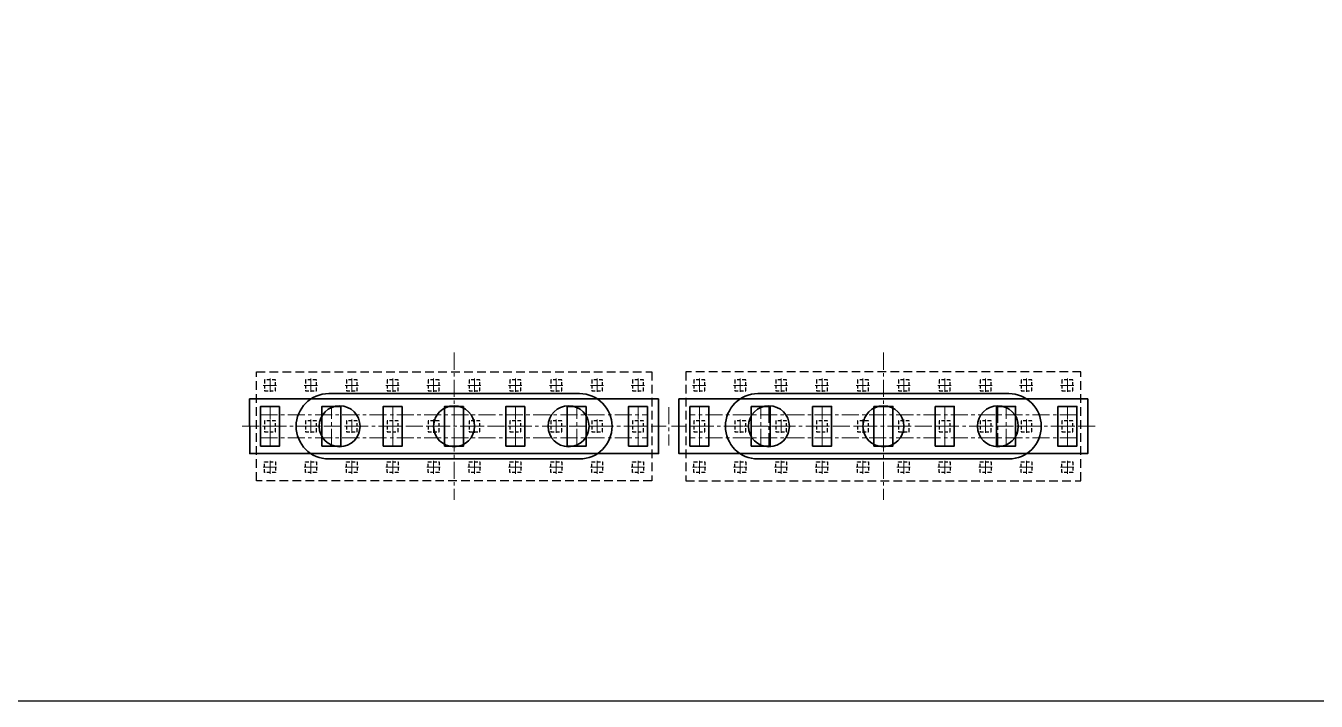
# Model space of a CAD drawing. Header units: millimetres. Extents: x 265754 to 14267433, y -6145605 to 2433772.
# Drawn here: x 7211246 to 7258589, y -10235 to 14527 of the extents above; entities that cross this region are included whole.
import ezdxf

# ---------------------------------------------------------------- set-up
doc = ezdxf.new("R2010")
doc.units = ezdxf.units.MM
doc.linetypes.add('невидимая', pattern=[9.525, 6.35, -3.175])
doc.linetypes.add('осевая', pattern=[2, 1.25, -0.25, 0.25, -0.25])
doc.layers.add('1-Бетон', color=106, linetype='Continuous', lineweight=35)
doc.layers.add('ИС_Ось', color=3, linetype='осевая', lineweight=18)
doc.layers.add('ИС_Невидимая', color=4, linetype='невидимая')

# ---------------------------------------------------------------- blocks, each defined once
blk = doc.blocks.new('*U1279')
at = {"layer": '1-Бетон'}
blk.add_circle((0, 0), 750, dxfattribs=at)
blk = doc.blocks.new('*U1280')
at = {"layer": '1-Бетон', "color": 0, "linetype": 'ByBlock', "lineweight": -2, "transparency": 16777216}
for p in [(0, 0), (4200, 0), (8400, 0)]:
    blk.add_blockref('*U1279', p, dxfattribs=at)
blk = doc.blocks.new('*U1267')
at = {"layer": '1-Бетон', "color": 5}
blk.add_lwpolyline([(350, 725), (350, -725), (-350, -725), (-350, 725), (350, 725)], dxfattribs=at)
blk = doc.blocks.new('*U1273')
at = {"color": 0, "linetype": 'ByBlock', "lineweight": -2, "transparency": 16777216}
for p in [(0, 0), (2250, 0), (4500, 0), (6750, 0), (9000, 0), (11250, 0), (13500, 0)]:
    blk.add_blockref('*U1267', p, dxfattribs=at)
blk = doc.blocks.new('*U1274')
at = {"layer": 'ИС_Ось', "ltscale": 500}
blk.add_line((0, -725), (0, 725), dxfattribs=at)
blk = doc.blocks.new('*U1275')
at = {"layer": '1-Бетон', "color": 0, "linetype": 'ByBlock', "lineweight": -2, "transparency": 16777216}
for p in [(0, 0), (2250, 0), (4500, 0), (6750, 0), (9000, 0), (11250, 0), (13500, 0)]:
    blk.add_blockref('*U1274', p, dxfattribs=at)
blk = doc.blocks.new('*U1276')
at = {"layer": 'ИС_Ось', "ltscale": 500}
blk.add_lwpolyline([(0, 500), (0, -1000)], dxfattribs=at)
blk = doc.blocks.new('*U1277')
at = {"color": 0, "linetype": 'ByBlock', "lineweight": -2, "transparency": 16777216}
for p in [(0, 0), (4200, 0), (8400, 0)]:
    blk.add_blockref('*U1276', p, dxfattribs=at)
blk = doc.blocks.new('*U1270')
at = {"layer": '1-Бетон'}
blk.add_circle((0, 0), 750, dxfattribs=at)
blk = doc.blocks.new('*U1271')
at = {"layer": '1-Бетон', "color": 0, "linetype": 'ByBlock', "lineweight": -2, "transparency": 16777216}
for p in [(0, 0), (4200, 0), (8400, 0)]:
    blk.add_blockref('*U1270', p, dxfattribs=at)
blk = doc.blocks.new('*U1272')
at = {"layer": '1-Бетон', "color": 5}
blk.add_lwpolyline([(350, 725), (350, -725), (-350, -725), (-350, 725), (350, 725)], dxfattribs=at)
blk = doc.blocks.new('*U1278')
at = {"color": 0, "linetype": 'ByBlock', "lineweight": -2, "transparency": 16777216}
for p in [(0, 0), (2250, 0), (4500, 0), (6750, 0), (9000, 0), (11250, 0), (13500, 0)]:
    blk.add_blockref('*U1272', p, dxfattribs=at)
blk = doc.blocks.new('*U1268')
at = {"layer": 'ИС_Ось', "ltscale": 500}
blk.add_line((0, -725), (0, 725), dxfattribs=at)
blk = doc.blocks.new('*U1269')
at = {"layer": '1-Бетон', "color": 0, "linetype": 'ByBlock', "lineweight": -2, "transparency": 16777216}
for p in [(0, 0), (2250, 0), (4500, 0), (6750, 0), (9000, 0), (11250, 0), (13500, 0)]:
    blk.add_blockref('*U1268', p, dxfattribs=at)
blk = doc.blocks.new('Оп план3')
at = {"layer": '1-Бетон', "color": 3}
for points in [[(-15376, 1001), (-376, 1000), (-375, -1000), (-15375, -999)], [(15375, 1001), (375, 1001), (375, -999), (15375, -999)]]:
    blk.add_lwpolyline(points, close=True, dxfattribs=at)
at = {"layer": '1-Бетон', "elevation": -5778}
for points in [[(-12475, 1200), (-3275, 1200, -0.995848), (-3275, -1200), (-12475, -1200, -0.995848)], [(12474, 1200), (3274, 1200, 0.995848), (3274, -1200), (12474, -1200, 0.995848)]]:
    blk.add_lwpolyline(points, format="xyb", close=True, dxfattribs=at)
at = {"layer": 'ИС_Невидимая', "ltscale": 50}
for points in [[(-15125, 2000), (-625, 2000), (-626, -2000), (-15126, -2000), (-15125, 2000)], [(15125, 2000), (625, 2000), (624, -2000), (15124, -2000), (15125, 2000)]]:
    blk.add_lwpolyline(points, dxfattribs=at)
at = {"layer": 'ИС_Невидимая', "ltscale": 20}
for points in [[(-14826, 1700), (-14826, 1300), (-14426, 1300), (-14426, 1700), (-14826, 1700)], [(-13326, 1700), (-13326, 1300), (-12926, 1300), (-12926, 1700), (-13326, 1700)], [(-11826, 1700), (-11826, 1300), (-11426, 1300), (-11426, 1700), (-11826, 1700)], [(-10326, 1700), (-10326, 1300), (-9926, 1300), (-9926, 1700), (-10326, 1700)], [(-8826, 1700), (-8826, 1300), (-8426, 1300), (-8426, 1700), (-8826, 1700)], [(-7326, 1700), (-7326, 1300), (-6926, 1300), (-6926, 1700), (-7326, 1700)], [(-5826, 1700), (-5826, 1300), (-5426, 1300), (-5426, 1700), (-5826, 1700)], [(-4326, 1700), (-4326, 1300), (-3926, 1300), (-3926, 1700), (-4326, 1700)], [(-2826, 1700), (-2826, 1300), (-2426, 1300), (-2426, 1700), (-2826, 1700)], [(-1326, 1700), (-1326, 1300), (-926, 1300), (-926, 1700), (-1326, 1700)], [(924, 1700), (924, 1300), (1324, 1300), (1324, 1700), (924, 1700)], [(2424, 1700), (2424, 1300), (2824, 1300), (2824, 1700), (2424, 1700)], [(3924, 1700), (3924, 1300), (4324, 1300), (4324, 1700), (3924, 1700)], [(5424, 1700), (5424, 1300), (5824, 1300), (5824, 1700), (5424, 1700)], [(6924, 1700), (6924, 1300), (7324, 1300), (7324, 1700), (6924, 1700)], [(8424, 1700), (8424, 1300), (8824, 1300), (8824, 1700), (8424, 1700)], [(9924, 1700), (9924, 1300), (10324, 1300), (10324, 1700), (9924, 1700)], [(11424, 1700), (11424, 1300), (11824, 1300), (11824, 1700), (11424, 1700)], [(12924, 1700), (12924, 1300), (13324, 1300), (13324, 1700), (12924, 1700)], [(14424, 1700), (14424, 1300), (14824, 1300), (14824, 1700), (14424, 1700)], [(-14826, 200), (-14826, -200), (-14426, -200), (-14426, 200), (-14826, 200)], [(-13326, 200), (-13326, -200), (-12926, -200), (-12926, 200), (-13326, 200)], [(-11826, 200), (-11826, -200), (-11426, -200), (-11426, 200), (-11826, 200)], [(-10326, 200), (-10326, -200), (-9926, -200), (-9926, 200), (-10326, 200)], [(-8826, 200), (-8826, -200), (-8426, -200), (-8426, 200), (-8826, 200)], [(-7326, 200), (-7326, -200), (-6926, -200), (-6926, 200), (-7326, 200)], [(-5826, 200), (-5826, -200), (-5426, -200), (-5426, 200), (-5826, 200)], [(-4326, 200), (-4326, -200), (-3926, -200), (-3926, 200), (-4326, 200)], [(-2826, 200), (-2826, -200), (-2426, -200), (-2426, 200), (-2826, 200)], [(-1326, 200), (-1326, -200), (-926, -200), (-926, 200), (-1326, 200)], [(924, 200), (924, -200), (1324, -200), (1324, 200), (924, 200)], [(2424, 200), (2424, -200), (2824, -200), (2824, 200), (2424, 200)], [(3924, 200), (3924, -200), (4324, -200), (4324, 200), (3924, 200)], [(5424, 200), (5424, -200), (5824, -200), (5824, 200), (5424, 200)], [(6924, 200), (6924, -200), (7324, -200), (7324, 200), (6924, 200)], [(8424, 200), (8424, -200), (8824, -200), (8824, 200), (8424, 200)], [(9924, 200), (9924, -200), (10324, -200), (10324, 200), (9924, 200)], [(11424, 200), (11424, -200), (11824, -200), (11824, 200), (11424, 200)], [(12924, 200), (12924, -200), (13324, -200), (13324, 200), (12924, 200)], [(14424, 200), (14424, -200), (14824, -200), (14824, 200), (14424, 200)], [(-14826, -1700), (-14826, -1300), (-14426, -1300), (-14426, -1700), (-14826, -1700)], [(-13326, -1700), (-13326, -1300), (-12926, -1300), (-12926, -1700), (-13326, -1700)], [(-11826, -1700), (-11826, -1300), (-11426, -1300), (-11426, -1700), (-11826, -1700)], [(-10326, -1700), (-10326, -1300), (-9926, -1300), (-9926, -1700), (-10326, -1700)], [(-8826, -1700), (-8826, -1300), (-8426, -1300), (-8426, -1700), (-8826, -1700)], [(-7326, -1700), (-7326, -1300), (-6926, -1300), (-6926, -1700), (-7326, -1700)], [(-5826, -1700), (-5826, -1300), (-5426, -1300), (-5426, -1700), (-5826, -1700)], [(-4326, -1700), (-4326, -1300), (-3926, -1300), (-3926, -1700), (-4326, -1700)], [(-2826, -1700), (-2826, -1300), (-2426, -1300), (-2426, -1700), (-2826, -1700)], [(-1326, -1700), (-1326, -1300), (-926, -1300), (-926, -1700), (-1326, -1700)], [(924, -1700), (924, -1300), (1324, -1300), (1324, -1700), (924, -1700)], [(2424, -1699), (2424, -1299), (2824, -1299), (2824, -1699), (2424, -1699)], [(3924, -1700), (3924, -1300), (4324, -1300), (4324, -1700), (3924, -1700)], [(5424, -1700), (5424, -1300), (5824, -1300), (5824, -1700), (5424, -1700)], [(6924, -1700), (6924, -1300), (7324, -1300), (7324, -1700), (6924, -1700)], [(8424, -1700), (8424, -1300), (8824, -1300), (8824, -1700), (8424, -1700)], [(9924, -1700), (9924, -1300), (10324, -1300), (10324, -1700), (9924, -1700)], [(11424, -1700), (11424, -1300), (11824, -1300), (11824, -1700), (11424, -1700)], [(12924, -1700), (12924, -1300), (13324, -1300), (13324, -1700), (12924, -1700)], [(14424, -1700), (14424, -1300), (14824, -1300), (14824, -1700), (14424, -1700)]]:
    blk.add_lwpolyline(points, dxfattribs=at)
at = {"layer": 'ИС_Ось', "color": 1, "ltscale": 500}
blk.add_line((0, 700), (0, -700), dxfattribs=at)
for points in [[(-7875, 2700), (-7875, -2700)], [(7875, 2700), (7875, -2700)], [(-15649, 0), (-99, 0)], [(15649, 0), (99, 0)]]:
    blk.add_lwpolyline(points, dxfattribs=at)
at = {"layer": 'ИС_Ось', "ltscale": 50}
for points in [[(-14876, 1500), (-14376, 1500)], [(-14626, 1750), (-14626, 1250)], [(-13376, 1500), (-12876, 1500)], [(-13126, 1750), (-13126, 1250)], [(-11876, 1500), (-11376, 1500)], [(-11626, 1750), (-11626, 1250)], [(-10376, 1500), (-9876, 1500)], [(-10126, 1750), (-10126, 1250)], [(-8876, 1500), (-8376, 1500)], [(-8626, 1750), (-8626, 1250)], [(-7376, 1500), (-6876, 1500)], [(-7126, 1750), (-7126, 1250)], [(-5876, 1500), (-5376, 1500)], [(-5626, 1750), (-5626, 1250)], [(-4376, 1500), (-3876, 1500)], [(-4126, 1750), (-4126, 1250)], [(-2876, 1500), (-2376, 1500)], [(-2626, 1750), (-2626, 1250)], [(-1376, 1500), (-876, 1500)], [(-1126, 1750), (-1126, 1250)], [(874, 1500), (1374, 1500)], [(1124, 1750), (1124, 1250)], [(2374, 1500), (2874, 1500)], [(2624, 1750), (2624, 1250)], [(3874, 1500), (4374, 1500)], [(4124, 1750), (4124, 1250)], [(5374, 1500), (5874, 1500)], [(5624, 1750), (5624, 1250)], [(6874, 1500), (7374, 1500)], [(7124, 1750), (7124, 1250)], [(8374, 1500), (8874, 1500)], [(8624, 1750), (8624, 1250)], [(9874, 1500), (10374, 1500)], [(10124, 1750), (10124, 1250)], [(11374, 1500), (11874, 1500)], [(11624, 1750), (11624, 1250)], [(12874, 1500), (13374, 1500)], [(13124, 1750), (13124, 1250)], [(14374, 1500), (14874, 1500)], [(14624, 1750), (14624, 1250)], [(-14626, 250), (-14626, -250)], [(-13126, 250), (-13126, -250)], [(-11626, 250), (-11626, -250)], [(-10126, 250), (-10126, -250)], [(-8626, 250), (-8626, -250)], [(-7126, 250), (-7126, -250)], [(-5626, 250), (-5626, -250)], [(-4126, 250), (-4126, -250)], [(-2626, 250), (-2626, -250)], [(-1126, 250), (-1126, -250)], [(1124, 250), (1124, -250)], [(2374, 0), (2874, 0)], [(2624, 250), (2624, -250)], [(4124, 250), (4124, -250)], [(5624, 250), (5624, -250)], [(7124, 250), (7124, -250)], [(8624, 250), (8624, -250)], [(10124, 250), (10124, -250)], [(11624, 250), (11624, -250)], [(13124, 250), (13124, -250)], [(14624, 250), (14624, -250)], [(-14876, 0), (-14376, 0)], [(-13376, 0), (-12876, 0)], [(-11876, 0), (-11376, 0)], [(-10376, 0), (-9876, 0)], [(-8876, 0), (-8376, 0)], [(-7376, 0), (-6876, 0)], [(-5876, 0), (-5376, 0)], [(-4376, 0), (-3876, 0)], [(-2876, 0), (-2376, 0)], [(-1376, 0), (-876, 0)], [(874, 0), (1374, 0)], [(3874, 0), (4374, 0)], [(5374, 0), (5874, 0)], [(6874, 0), (7374, 0)], [(8374, 0), (8874, 0)], [(9874, 0), (10374, 0)], [(11374, 0), (11874, 0)], [(12874, 0), (13374, 0)], [(14374, 0), (14874, 0)], [(-14626, -1750), (-14626, -1250)], [(-13126, -1750), (-13126, -1250)], [(-11626, -1750), (-11626, -1250)], [(-10126, -1750), (-10126, -1250)], [(-8626, -1750), (-8626, -1250)], [(-7126, -1750), (-7126, -1250)], [(-5626, -1750), (-5626, -1250)], [(-4126, -1750), (-4126, -1250)], [(-2626, -1750), (-2626, -1250)], [(-1126, -1750), (-1126, -1250)], [(1124, -1750), (1124, -1250)], [(2624, -1749), (2624, -1249)], [(4124, -1750), (4124, -1250)], [(5624, -1750), (5624, -1250)], [(7124, -1750), (7124, -1250)], [(8624, -1750), (8624, -1250)], [(10124, -1750), (10124, -1250)], [(11624, -1750), (11624, -1250)], [(13124, -1750), (13124, -1250)], [(14624, -1750), (14624, -1250)], [(-14876, -1500), (-14376, -1500)], [(-13376, -1500), (-12876, -1500)], [(-11876, -1500), (-11376, -1500)], [(-10376, -1500), (-9876, -1500)], [(-8876, -1500), (-8376, -1500)], [(-7376, -1500), (-6876, -1500)], [(-5876, -1500), (-5376, -1500)], [(-4376, -1500), (-3876, -1500)], [(-2876, -1500), (-2376, -1500)], [(-1376, -1500), (-876, -1500)], [(874, -1500), (1374, -1500)], [(2374, -1499), (2874, -1499)], [(3874, -1500), (4374, -1500)], [(5374, -1500), (5874, -1500)], [(6874, -1500), (7374, -1500)], [(8374, -1500), (8874, -1500)], [(9874, -1500), (10374, -1500)], [(11374, -1500), (11874, -1500)], [(12874, -1500), (13374, -1500)], [(14374, -1500), (14874, -1500)]]:
    blk.add_lwpolyline(points, dxfattribs=at)
at = {"layer": 'ИС_Ось', "ltscale": 500, "elevation": 5778}
for points in [[(-14976, 425), (-776, 425)], [(14975, 425), (775, 425)]]:
    blk.add_lwpolyline(points, dxfattribs=at)
at = {"layer": 'ИС_Ось', "ltscale": 500}
for points in [[(-14976, -425), (-776, -425)], [(14975, -425), (775, -425)]]:
    blk.add_lwpolyline(points, dxfattribs=at)
blk.add_blockref('*U1273', (-14625, 0))
at = {"xscale": -1}
for name, p in [('*U1278', (14625, 0)), ('*U1277', (12075, 250))]:
    blk.add_blockref(name, p, dxfattribs=at)
at = {"layer": '1-Бетон'}
for name, p in [('*U1275', (-14625, 0)), ('*U1280', (-12075, 0))]:
    blk.add_blockref(name, p, dxfattribs=at)
at = {"layer": '1-Бетон', "xscale": -1}
for name, p in [('*U1269', (14625, 0)), ('*U1271', (12075, 0))]:
    blk.add_blockref(name, p, dxfattribs=at)

msp = doc.modelspace()

# ---------------------------------------------------------------- linework, layer by layer
at = {"color": 1}
msp.add_lwpolyline([(7206741.761, 60973.4665), (7283328.9957, 60973.4665), (7283328.9957, -10235.03), (7206741.761, -10235.03)], close=True, dxfattribs=at)

# ---------------------------------------------------------------- block references
at = {"layer": '1-Бетон'}
msp.add_blockref('Оп план3', (7234835.0536, -155.2264, 5778.159), dxfattribs=at)

doc.saveas('drawing.dxf')
